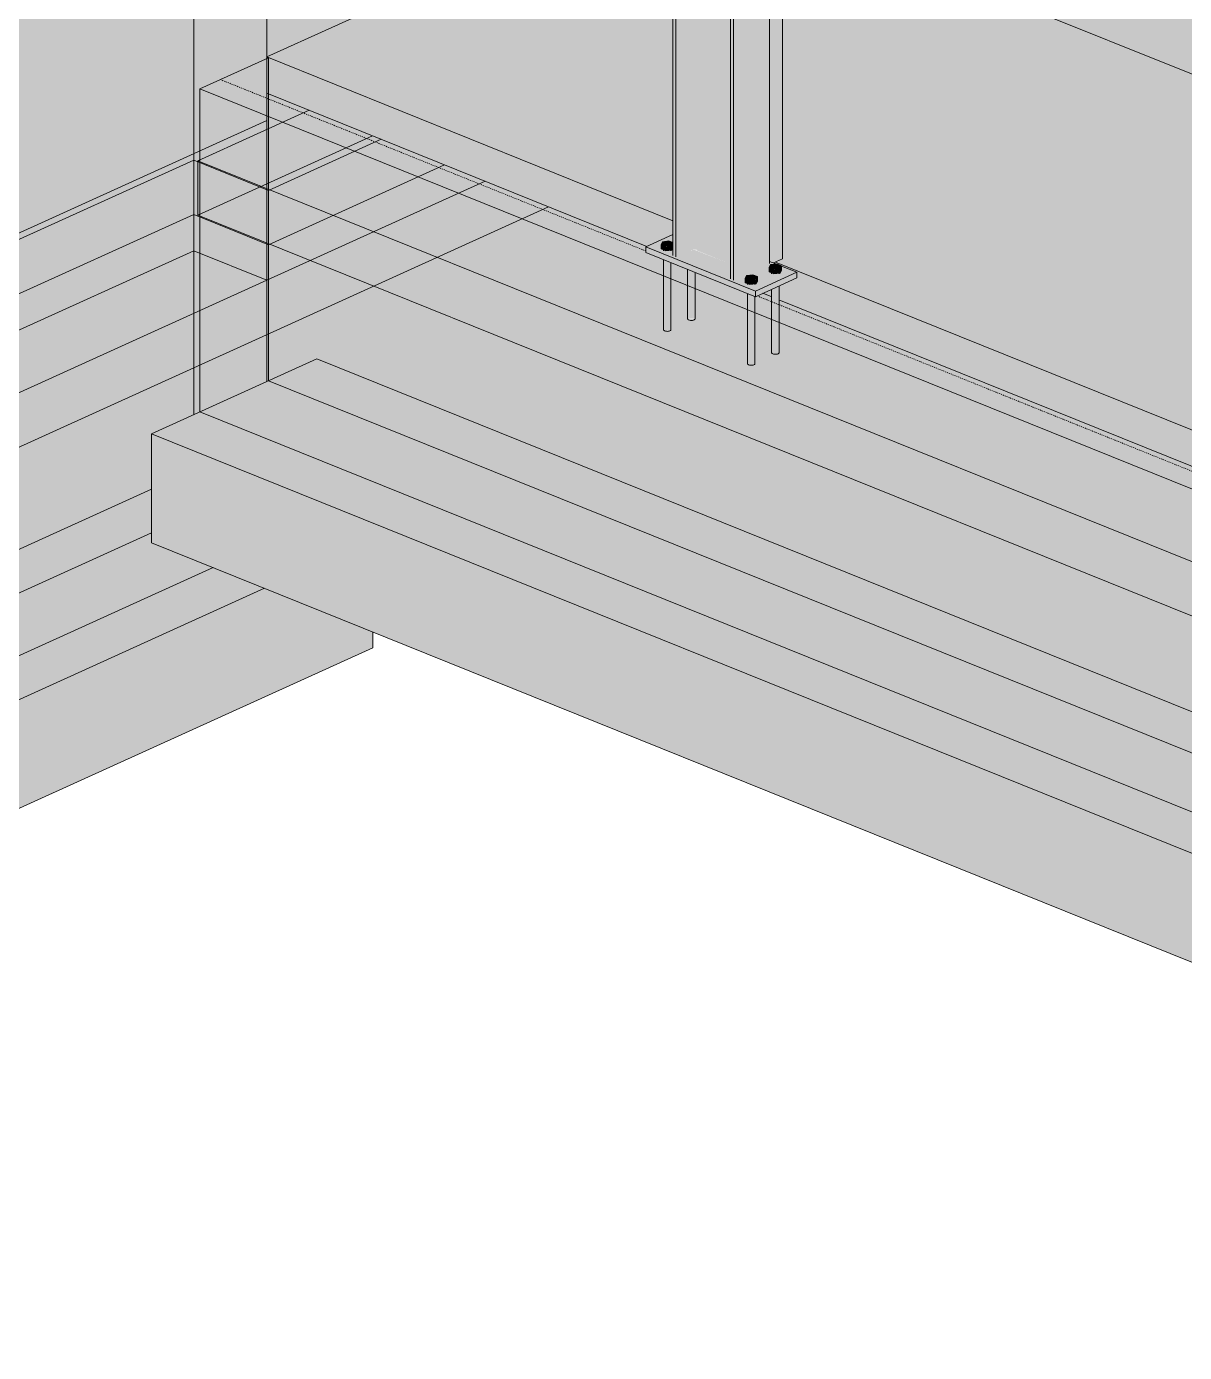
# Model space of a CAD drawing. Header units: inches. Extents: x -8719 to -3484, y -2874 to 4085.
# Drawn here: x -8146.8 to -8031.4, y 1523.3 to 1655.4 of the extents above; entities that cross this region are included whole.
import ezdxf

# ---------------------------------------------------------------- set-up
doc = ezdxf.new("R2010")
doc.units = ezdxf.units.IN
doc.header["$MEASUREMENT"] = 0
doc.linetypes.add('Dash 1_16_', pattern=[0.125, 0.0625, -0.0625])
for name, color, linetype, lineweight in [('A-DETL-1', 90, 'Dash 1_16_', 9), ('A-FLOR', 192, 'Continuous', 13), ('A-GENM', 5, 'Continuous', 9), ('C-BLDG-PADS', 91, 'Continuous', 9), ('S-BEAM', 12, 'Continuous', 9), ('S-BEAM-1', 63, 'Continuous', 9), ('S-COLS', 52, 'Continuous', 9), ('S-COLS-1', 22, 'Continuous', 9), ('S-FNDN', 32, 'Continuous', 13)]:
    doc.layers.add(name, color=color, linetype=linetype, lineweight=lineweight)
for name, color, linetype, lineweight, transparency in [('A-WALL-PATT-1', 235, 'Continuous', 13, 0.4), ('A-WALL-PATT-2', 13, 'Continuous', 13, 0.4), ('C-BLDG-PADS-1', 91, 'Continuous', 9, 0.4), ('S-FNDN-1', 13, 'Continuous', 13, 0.4)]:
    doc.layers.add(name, color=color, linetype=linetype, lineweight=lineweight, transparency=transparency)

# ---------------------------------------------------------------- blocks, each defined once
blk = doc.blocks.new('051200 - Structural Steel Framing - Base Plate - 4 holes - 5_8in x 6in x 15in-V64-STRUCTURAL - 3D - NORTHWEST')
at = {"layer": 'A-GENM'}
for points in [[(-8083.07, 1633.5), (-8082.44, 1633.6), (-8082.36, 1633.86), (-8082.36, 1633.87), (-8082.77, 1634.04), (-8083.39, 1633.96), (-8083.54, 1633.69), (-8083.27, 1633.58)], [(-8083.07, 1633.05), (-8083.07, 1633.5), (-8083.54, 1633.69), (-8083.54, 1633.24)], [(-8083.07, 1633.05), (-8082.45, 1633.18), (-8082.49, 1633.58), (-8083.07, 1633.46), (-8083.07, 1633.17)], [(-8082.45, 1633.13), (-8082.36, 1633.41), (-8082.41, 1633.66), (-8082.45, 1633.47), (-8082.45, 1633.13)], [(-8072.3, 1631.22), (-8071.68, 1631.3), (-8071.53, 1631.57), (-8072.09, 1631.75), (-8072.62, 1631.68), (-8072.77, 1631.41), (-8072.32, 1631.22)], [(-8072.3, 1630.76), (-8072.32, 1631.22), (-8072.77, 1631.4), (-8072.72, 1630.94), (-8072.34, 1630.78)], [(-8072.3, 1630.76), (-8071.68, 1630.89), (-8071.68, 1631.3), (-8072.3, 1631.17), (-8072.3, 1630.8)], [(-8071.68, 1630.84), (-8071.53, 1631.12), (-8071.55, 1631.53), (-8071.68, 1631.3), (-8071.68, 1630.89)], [(-8074.7, 1630.13), (-8074.06, 1630.24), (-8073.93, 1630.48), (-8074.4, 1630.67), (-8075.03, 1630.59), (-8075.17, 1630.32), (-8074.75, 1630.15)], [(-8074.7, 1629.68), (-8074.75, 1630.15), (-8075.17, 1630.32), (-8075.17, 1629.87), (-8074.71, 1629.68)], [(-8074.7, 1629.68), (-8074.08, 1629.75), (-8074.12, 1630.2), (-8074.7, 1630.08), (-8074.7, 1629.7)], [(-8074.08, 1629.75), (-8073.93, 1630.12), (-8073.98, 1630.38), (-8074.08, 1630.1), (-8074.08, 1629.96)]]:
    blk.add_hatch(color=256, dxfattribs=at).paths.add_polyline_path(points, flags=0)
at = {"layer": 'S-BEAM'}
h = blk.add_hatch(color=256, dxfattribs=at)
h.paths.add_polyline_path([(-8074.14, 1629.04), (-8070.02, 1630.91), (-8071.53, 1631.52), (-8071.58, 1631.03), (-8071.68, 1630.84), (-8072.4, 1630.8), (-8072.77, 1630.98), (-8072.73, 1631.48), (-8072.62, 1631.68), (-8072.12, 1631.76), (-8072.72, 1632), (-8072.74, 1631.77), (-8076.33, 1630.14), (-8076.62, 1630.26), (-8076.62, 1631.74), (-8080.21, 1633.15), (-8080.67, 1633.09), (-8082.07, 1632.45), (-8082.36, 1632.57), (-8082.36, 1633.3), (-8082.45, 1633.13), (-8083.07, 1633.05), (-8083.54, 1633.3), (-8083.54, 1633.69), (-8083.39, 1633.96), (-8082.69, 1634.01), (-8082.36, 1633.87), (-8082.36, 1634.67), (-8085.05, 1633.44), (-8075.46, 1629.58)], flags=0)
h.paths.add_polyline_path([(-8074.7, 1629.68), (-8075.17, 1629.87), (-8075.14, 1630.38), (-8075.03, 1630.59), (-8074.4, 1630.67), (-8073.93, 1630.43), (-8073.93, 1630.03), (-8074.14, 1629.75), (-8074.68, 1629.68)], flags=0)
for points in [[(-8074.14, 1628.48), (-8074.14, 1629.04), (-8085.05, 1633.44), (-8085.05, 1632.88), (-8076.33, 1629.36)], [(-8074.14, 1628.48), (-8070.02, 1630.35), (-8070.02, 1630.91), (-8074.14, 1629.04), (-8074.14, 1628.69)]]:
    blk.add_hatch(color=256, dxfattribs=at).paths.add_polyline_path(points, flags=0)
at = {"layer": 'A-GENM'}
for p, q in [((-8083.39, 1633.96), (-8083.54, 1633.69)), ((-8083.54, 1633.69), (-8083.07, 1633.5)), ((-8083.54, 1633.24), (-8083.54, 1633.69)), ((-8082.77, 1634.04), (-8083.39, 1633.96)), ((-8083.07, 1633.5), (-8082.45, 1633.58)), ((-8083.07, 1633.05), (-8083.07, 1633.5)), ((-8082.36, 1633.87), (-8082.77, 1634.04)), ((-8082.45, 1633.58), (-8082.36, 1633.75)), ((-8082.45, 1633.13), (-8082.45, 1633.58)), ((-8083.07, 1633.05), (-8083.54, 1633.24)), ((-8083.3, 1633.32), (-8083.3, 1633.06)), ((-8083.3, 1632.17), (-8083.3, 1625.26)), ((-8082.45, 1633.13), (-8083.07, 1633.05)), ((-8082.55, 1633.06), (-8082.55, 1633.32)), ((-8082.36, 1633.3), (-8082.45, 1633.13)), ((-8082.55, 1625.26), (-8082.55, 1631.87)), ((-8080.89, 1631.2), (-8080.89, 1626.35)), ((-8080.14, 1626.35), (-8080.14, 1630.9)), ((-8072.62, 1631.68), (-8072.77, 1631.41)), ((-8072.77, 1631.41), (-8072.3, 1631.22)), ((-8072.77, 1630.96), (-8072.77, 1631.41)), ((-8072.3, 1630.76), (-8072.77, 1630.96)), ((-8072, 1631.76), (-8072.62, 1631.68)), ((-8072.53, 1631.03), (-8072.53, 1630.77)), ((-8072.3, 1631.22), (-8071.68, 1631.3)), ((-8072.3, 1630.76), (-8072.3, 1631.22)), ((-8071.68, 1630.84), (-8072.3, 1630.76)), ((-8071.53, 1631.57), (-8072, 1631.76)), ((-8071.78, 1630.77), (-8071.78, 1631.03)), ((-8071.68, 1631.3), (-8071.53, 1631.57)), ((-8071.68, 1630.84), (-8071.68, 1631.3)), ((-8071.53, 1631.11), (-8071.68, 1630.84)), ((-8071.53, 1631.57), (-8071.53, 1631.11)), ((-8075.03, 1630.59), (-8075.17, 1630.32)), ((-8075.17, 1630.32), (-8074.7, 1630.13)), ((-8075.17, 1629.87), (-8075.17, 1630.32)), ((-8074.7, 1629.68), (-8075.17, 1629.87)), ((-8074.4, 1630.67), (-8075.03, 1630.59)), ((-8074.93, 1629.95), (-8074.93, 1629.68)), ((-8074.7, 1630.13), (-8074.08, 1630.21)), ((-8074.7, 1629.68), (-8074.7, 1630.13)), ((-8074.08, 1629.75), (-8074.7, 1629.68)), ((-8073.93, 1630.48), (-8074.4, 1630.67)), ((-8074.18, 1629.68), (-8074.18, 1629.95)), ((-8074.08, 1630.21), (-8073.93, 1630.48)), ((-8074.08, 1629.75), (-8074.08, 1630.21)), ((-8073.93, 1630.03), (-8074.08, 1629.75)), ((-8073.93, 1630.48), (-8073.93, 1630.03)), ((-8071.78, 1622.98), (-8071.78, 1629.55)), ((-8074.93, 1628.8), (-8074.93, 1621.89)), ((-8074.18, 1621.89), (-8074.18, 1628.49)), ((-8072.53, 1629.21), (-8072.53, 1622.98)), ((-8080.89, 1626.35), (-8080.89, 1626.27)), ((-8080.78, 1626.16), (-8080.84, 1626.19)), ((-8080.7, 1626.13), (-8080.78, 1626.16)), ((-8080.14, 1626.27), (-8080.14, 1626.35)), ((-8083.3, 1625.26), (-8083.3, 1625.18)), ((-8083.18, 1625.07), (-8083.24, 1625.1)), ((-8083.1, 1625.04), (-8083.18, 1625.07)), ((-8082.55, 1625.18), (-8082.56, 1625.15)), ((-8082.55, 1625.18), (-8082.55, 1625.26)), ((-8082.55, 1625.19), (-8082.55, 1625.18)), ((-8072.53, 1622.98), (-8072.53, 1622.9)), ((-8072.51, 1622.85), (-8072.53, 1622.9)), ((-8071.78, 1622.9), (-8071.79, 1622.86)), ((-8071.78, 1622.9), (-8071.78, 1622.98)), ((-8074.93, 1621.89), (-8074.93, 1621.81)), ((-8074.91, 1621.76), (-8074.93, 1621.81)), ((-8074.28, 1621.7), (-8074.36, 1621.67)), ((-8074.22, 1621.73), (-8074.28, 1621.7)), ((-8074.19, 1621.77), (-8074.22, 1621.73)), ((-8074.18, 1621.82), (-8074.19, 1621.77)), ((-8074.18, 1621.81), (-8074.18, 1621.89))]:
    blk.add_line(p, q, dxfattribs=at)
for points in [[(-8080.84, 1626.19, 0), (-8080.88, 1626.23, 0), (-8080.89, 1626.27, 0)], [(-8080.41, 1626.12, 0), (-8080.51, 1626.11, 0), (-8080.61, 1626.12, 0), (-8080.7, 1626.13, 0)], [(-8080.15, 1626.28, 0), (-8080.15, 1626.24, 0), (-8080.19, 1626.2, 0), (-8080.25, 1626.16, 0), (-8080.32, 1626.14, 0), (-8080.41, 1626.12, 0)], [(-8083.24, 1625.1, 0), (-8083.28, 1625.14, 0), (-8083.3, 1625.18, 0)], [(-8082.91, 1625.02, 0), (-8083.01, 1625.03, 0), (-8083.1, 1625.04, 0)], [(-8082.56, 1625.15, 0), (-8082.59, 1625.11, 0), (-8082.65, 1625.07, 0), (-8082.72, 1625.05, 0), (-8082.81, 1625.03, 0), (-8082.91, 1625.02, 0)], [(-8072.41, 1622.78, 0), (-8072.47, 1622.82, 0), (-8072.51, 1622.85, 0)], [(-8072.24, 1622.74, 0), (-8072.33, 1622.76, 0), (-8072.41, 1622.78, 0)], [(-8071.79, 1622.86, 0), (-8071.82, 1622.82, 0), (-8071.88, 1622.79, 0), (-8071.95, 1622.76, 0), (-8072.04, 1622.75, 0)], [(-8074.81, 1621.69, 0), (-8074.87, 1621.73, 0), (-8074.91, 1621.76, 0)], [(-8074.64, 1621.65, 0), (-8074.73, 1621.67, 0), (-8074.81, 1621.69, 0)], [(-8074.36, 1621.67, 0), (-8074.44, 1621.66, 0), (-8074.54, 1621.65, 0), (-8074.64, 1621.65, 0)], [(-8072.04, 1622.75, 0), (-8072.14, 1622.74, 0), (-8072.24, 1622.74, 0)]]:
    blk.add_polyline3d(points, dxfattribs=at)
at = {"layer": 'S-BEAM'}
for p, q in [((-8082.36, 1634.67), (-8085.05, 1633.44)), ((-8085.05, 1633.44), (-8074.14, 1629.04)), ((-8085.05, 1632.88), (-8085.05, 1633.44)), ((-8074.14, 1628.48), (-8085.05, 1632.88)), ((-8074.14, 1629.04), (-8070.02, 1630.91)), ((-8072.09, 1631.75), (-8072.72, 1632)), ((-8070.02, 1630.91), (-8071.53, 1631.52)), ((-8070.02, 1630.35), (-8070.02, 1630.91)), ((-8070.02, 1630.35), (-8074.14, 1628.48)), ((-8074.14, 1629.04), (-8074.14, 1628.48))]:
    blk.add_line(p, q, dxfattribs=at)
blk = doc.blocks.new('LVL-Laminated Veneer Lumber - 1 3_4_x11 7_8_ LVL-1958670-STRUCTURAL - 3D - NORTHWEST')
at = {"layer": 'S-BEAM-1'}
for points in [[(-7989.73, 1644.91), (-7988.53, 1645.45), (-8131.46, 1703.09), (-8132.66, 1702.54), (-7989.8, 1644.94)], [(-7989.73, 1634.18), (-7989.73, 1644.91), (-8132.66, 1702.54), (-8132.66, 1691.81), (-7989.8, 1634.21)], [(-7989.73, 1634.18), (-7988.53, 1634.72), (-7988.53, 1645.45), (-7989.73, 1644.91), (-7989.73, 1636.39)]]:
    blk.add_hatch(color=256, dxfattribs=at).paths.add_polyline_path(points, flags=0)
at = {"layer": 'S-BEAM'}
for p, q in [((-8132.66, 1702.54), (-8131.46, 1703.09)), ((-8132.66, 1691.81), (-8132.66, 1702.54)), ((-8132.66, 1702.54), (-7989.73, 1644.91)), ((-7997.26, 1648.98), (-8131.46, 1703.09)), ((-8132.66, 1691.81), (-7989.73, 1634.18)), ((-7988.53, 1645.45), (-7997.24, 1648.97)), ((-7988.53, 1645.45), (-7989.73, 1644.91)), ((-7988.53, 1634.72), (-7988.53, 1645.45)), ((-7989.73, 1644.91), (-7989.73, 1634.18)), ((-7989.73, 1634.18), (-7988.53, 1634.72))]:
    blk.add_line(p, q, dxfattribs=at)

msp = doc.modelspace()

# ---------------------------------------------------------------- hatches: boundary and pattern name
at = {"layer": 'A-WALL-PATT-1'}
h = msp.add_hatch(color=256, dxfattribs=at)
h.paths.add_polyline_path([(-8002.89, 1565.93), (-8002.89, 1575.93), (-8117.85, 1622.28), (-8129.51, 1616.99), (-8002.99, 1565.97)], flags=0)
h.paths.add_polyline_path([(-8122.65, 1633.66), (-8122.52, 1633.72), (-8122.83, 1633.84), (-8122.83, 1633.73)], flags=0)
h.paths.add_polyline_path([(-8122.83, 1645.14), (-8121.25, 1645.86), (-8122.83, 1646.5), (-8122.83, 1646.05)], flags=0)
msp.add_hatch(color=256, dxfattribs=at).paths.add_polyline_path([(-8002.89, 1575.93), (-8002.89, 1585.48), (-8112.21, 1629.51), (-8122.83, 1624.69), (-8122.83, 1620.02), (-8117.85, 1622.28), (-8007.69, 1577.86)], flags=0)
h = msp.add_hatch(color=256, dxfattribs=at)
h.paths.add_polyline_path([(-8074.54, 1621.65), (-8074.54, 1621.65), (-8074.28, 1621.7), (-8074.18, 1621.82), (-8074.22, 1626.9), (-8074.93, 1627.18), (-8074.91, 1621.76), (-8074.81, 1621.69), (-8074.64, 1621.65)], flags=0)
h.paths.add_polyline_path([(-8072.14, 1622.74), (-8072.14, 1626.06), (-8072.53, 1626.21), (-8072.51, 1622.85), (-8072.41, 1622.78), (-8072.24, 1622.74)], flags=0)
h.paths.add_polyline_path([(-8072.08, 1622.74), (-8071.88, 1622.79), (-8071.88, 1622.82), (-8071.79, 1622.86), (-8071.82, 1625.93), (-8072.14, 1626.06), (-8072.14, 1622.74)], flags=0)
h.paths.add_polyline_path([(-8082.91, 1625.02), (-8082.91, 1625.03), (-8082.65, 1625.07), (-8082.55, 1625.19), (-8082.59, 1630.27), (-8083.3, 1630.55), (-8083.28, 1625.14), (-8083.18, 1625.07), (-8083.01, 1625.03)], flags=0)
h.paths.add_polyline_path([(-8080.51, 1626.28), (-8080.15, 1626.28), (-8080.19, 1629.3), (-8080.89, 1629.59), (-8080.88, 1626.28), (-8080.51, 1626.28)], flags=0)
at = {"layer": 'A-WALL-PATT-2'}
h = msp.add_hatch(color=256, dxfattribs=at)
h.paths.add_polyline_path([(-8427.38, 1493.4), (-8393.42, 1510.04), (-8395.83, 1508.94), (-8403.11, 1511.88), (-8395.83, 1515.18), (-8395.83, 1583.85), (-8377.98, 1591.95), (-8377.98, 1598.19), (-8370.71, 1595.25), (-8370.71, 1521.16), (-8313.52, 1549.18), (-8313.52, 1559.52), (-8129.51, 1643.02), (-8129.51, 1649.19), (-8122.83, 1652.22), (-8122.83, 1687.85), (-8132.66, 1691.81), (-8132.66, 1691.92), (-8148.04, 1698.12), (-8148.04, 1640.6), (-8173.16, 1629.2), (-8180.44, 1632.13), (-8173.16, 1635.43), (-8173.16, 1675.8), (-8218.9, 1655.04), (-8252.46, 1667.67), (-8254.53, 1666.73), (-8261.38, 1669.49), (-8261.38, 1665.68), (-8425.72, 1591.1), (-8425.65, 1591.01), (-8425.65, 1590.84), (-8425.9, 1590.47), (-8426.23, 1590.54), (-8426.61, 1590.7), (-8427.38, 1590.35), (-8427.38, 1493.4)], flags=0)
h.paths.add_polyline_path([(-8261.38, 1669.86), (-8259.92, 1670.52), (-8260.44, 1670.71), (-8261.38, 1670.29)], flags=0)
h.paths.add_polyline_path([(-8173.16, 1698.16), (-8173.16, 1701.51), (-8172.99, 1701.59), (-8172.99, 1703.73), (-8179.77, 1700.65), (-8173.41, 1698.25)], flags=0)
for points in [[(-8129.51, 1643.02), (-8122.83, 1646.05), (-8122.83, 1652.22), (-8129.51, 1649.19), (-8129.51, 1643.81)], [(-8122.83, 1639.26), (-8122.83, 1645.14), (-8129.51, 1642.09), (-8129.51, 1641.96), (-8123.16, 1639.4)], [(-8129.51, 1641.96), (-8129.56, 1642.09), (-8129.69, 1642.03)], [(-8129.51, 1636.53), (-8129.51, 1641.96), (-8129.69, 1642.03), (-8129.69, 1636.61)], [(-8122.83, 1633.84), (-8122.83, 1639.26), (-8129.51, 1641.96), (-8129.51, 1636.53)], [(-8129.51, 1616.99), (-8122.83, 1620.02), (-8122.83, 1624.69), (-8129.51, 1621.66)], [(-8322.39, 1523.95), (-8134.31, 1609.3), (-8134.31, 1614.81), (-8129.51, 1616.99), (-8129.51, 1621.66), (-8187.99, 1595.12), (-8190.06, 1595.96), (-8330.44, 1527.2), (-8322.59, 1524.03)]]:
    msp.add_hatch(color=256, dxfattribs=at).paths.add_polyline_path(points, flags=0)
h = msp.add_hatch(color=256, dxfattribs=at)
h.paths.add_polyline_path([(-8122.83, 1633.73), (-8122.83, 1633.84), (-8129.51, 1636.53), (-8129.51, 1636.42)], flags=0)
h.paths.add_polyline_path([(-8129.51, 1642.11), (-8122.83, 1645.14), (-8122.83, 1646.05), (-8129.51, 1643.02), (-8129.51, 1642.27)], flags=0)
h = msp.add_hatch(color=256, dxfattribs=at)
h.paths.add_polyline_path([(-8310.02, 1518.96), (-8128.16, 1601.48), (-8134.31, 1603.96), (-8134.31, 1609.3), (-8322.39, 1523.95), (-8313.45, 1520.34)], flags=0)
h.paths.add_polyline_path([(-8313.52, 1549.17), (-8195.21, 1607.12), (-8130.11, 1636.67), (-8129.51, 1636.42), (-8129.51, 1636.53), (-8129.69, 1636.67), (-8129.69, 1642.03), (-8129.51, 1642.11), (-8129.51, 1643.02), (-8313.52, 1559.52), (-8313.52, 1549.18)], flags=0)
at = {"layer": 'C-BLDG-PADS-1'}
h = msp.add_hatch(color=256, dxfattribs=at)
h.paths.add_polyline_path([(-7933.04, 1566.35), (-7933.04, 1568.97), (-7933.16, 1568.97), (-7933.16, 1566.4)], flags=0)
h.paths.add_polyline_path([(-8116.19, 1636.59), (-8105.11, 1641.61), (-8118.61, 1647.06), (-8122.83, 1645.14), (-8122.83, 1639.26), (-8116.38, 1636.67)], flags=0)
h = msp.add_hatch(color=256, dxfattribs=at)
h.paths.add_polyline_path([(-8195.27, 1603.48), (-8193.11, 1604.46), (-8197.25, 1606.13), (-8199.32, 1605.11), (-8195.53, 1603.59)], flags=0)
h.paths.add_polyline_path([(-8118.48, 1632.09), (-8101.08, 1639.99), (-8105.11, 1641.61), (-8122.52, 1633.72), (-8122.37, 1633.66)], flags=0)
for points in [[(-8112.15, 1629.54), (-8094.75, 1637.44), (-8101.08, 1639.99), (-8118.48, 1632.09), (-8112.21, 1629.56)], [(-8122.52, 1633.72), (-8116.19, 1636.59), (-8122.83, 1639.26), (-8122.83, 1633.84), (-8122.65, 1633.77)], [(-8122.83, 1630.12), (-8122.83, 1633.73), (-8129.51, 1636.42), (-8129.51, 1632.81), (-8127.05, 1631.82)], [(-8187.99, 1600.55), (-8129.51, 1627.09), (-8129.51, 1632.81), (-8130.11, 1633.05), (-8193.11, 1604.46), (-8187.99, 1602.39)], [(-8129.51, 1627.09), (-8122.83, 1630.12), (-8129.51, 1632.81), (-8129.51, 1629.2)], [(-8122.83, 1624.69), (-8112.21, 1629.56), (-8118.48, 1632.09), (-8122.83, 1630.12), (-8122.83, 1629.2)], [(-8129.51, 1621.66), (-8122.83, 1624.69), (-8122.83, 1630.12), (-8129.51, 1627.09), (-8129.51, 1622.28)], [(-8187.99, 1595.12), (-8129.51, 1621.66), (-8129.51, 1627.09), (-8187.99, 1600.55), (-8187.99, 1596.97)]]:
    msp.add_hatch(color=256, dxfattribs=at).paths.add_polyline_path(points, flags=0)
h = msp.add_hatch(color=256, dxfattribs=at)
h.paths.add_polyline_path([(-7933.16, 1566.4), (-7933.16, 1572.28), (-7996.03, 1597.63), (-7996.03, 1588.14), (-7944.24, 1567.25), (-7940.02, 1569.17), (-7934.62, 1566.99)], flags=0)
h.paths.add_polyline_path([(-8002.89, 1590.9), (-8002.89, 1600.4), (-8071.78, 1628.17), (-8071.82, 1622.82), (-8072.04, 1622.75), (-8072.33, 1622.76), (-8072.51, 1622.85), (-8072.53, 1622.9), (-8072.53, 1628.48), (-8073.38, 1628.82), (-8074.18, 1628.48), (-8074.22, 1621.73), (-8074.44, 1621.66), (-8074.64, 1621.65), (-8074.64, 1619.83), (-8007.69, 1592.84)], flags=0)
h.paths.add_polyline_path([(-8074.64, 1619.83), (-8074.64, 1621.65), (-8074.87, 1621.73), (-8074.93, 1621.81), (-8074.93, 1628.8), (-8080.15, 1630.9), (-8080.19, 1626.2), (-8080.41, 1626.12), (-8080.7, 1626.13), (-8080.88, 1626.23), (-8080.89, 1626.28), (-8080.94, 1631.22), (-8082.55, 1631.87), (-8082.59, 1625.11), (-8082.81, 1625.03), (-8083.01, 1625.02), (-8083.01, 1623.21), (-8074.73, 1619.87)], flags=0)
h.paths.add_polyline_path([(-8083.01, 1623.21), (-8083.01, 1625.03), (-8083.24, 1625.1), (-8083.3, 1625.18), (-8083.3, 1632.17), (-8085.05, 1632.88), (-8085.02, 1633.46), (-8084.96, 1633.49), (-8094.75, 1637.44), (-8105.83, 1632.41), (-8083.1, 1623.24)], flags=0)
h = msp.add_hatch(color=256, dxfattribs=at)
h.paths.add_polyline_path([(-8193.11, 1604.46), (-8130.11, 1633.05), (-8129.51, 1632.81), (-8129.51, 1636.42), (-8130.11, 1636.67), (-8195.27, 1607.09), (-8197.25, 1606.13), (-8193.2, 1604.49)], flags=0)
h.paths.add_polyline_path([(-8122.83, 1630.12), (-8118.48, 1632.09), (-8122.52, 1633.72), (-8122.65, 1633.66), (-8122.83, 1633.73), (-8122.83, 1633.66)], flags=0)
h = msp.add_hatch(color=256, dxfattribs=at)
h.paths.add_polyline_path([(-7944.82, 1562.06), (-7944.82, 1566.99), (-7944.24, 1567.25), (-7996.03, 1588.14), (-7996.03, 1582.71), (-7944.96, 1562.12)], flags=0)
h.paths.add_polyline_path([(-8002.89, 1585.48), (-8002.89, 1590.9), (-8105.83, 1632.41), (-8112.15, 1629.54), (-8007.69, 1587.42)], flags=0)
h = msp.add_hatch(color=256, dxfattribs=at)
h.paths.add_polyline_path([(-8074.73, 1621.67), (-8074.73, 1621.69), (-8074.81, 1621.69)], flags=0)
h.paths.add_polyline_path([(-8072.33, 1622.76), (-8072.33, 1622.78), (-8072.41, 1622.78)], flags=0)
h.paths.add_polyline_path([(-8083.1, 1625.04), (-8083.1, 1625.07), (-8083.18, 1625.07)], flags=0)
h.paths.add_polyline_path([(-8080.51, 1626.11), (-8080.25, 1626.16), (-8080.16, 1626.28), (-8080.88, 1626.23), (-8080.78, 1626.16), (-8080.61, 1626.12)], flags=0)
at = {"layer": 'S-COLS-1'}
h = msp.add_hatch(color=256, dxfattribs=at)
h.paths.add_polyline_path([(-8082.07, 1632.45), (-8082.07, 1671.41), (-8082.36, 1671.53), (-8082.36, 1632.57)], flags=0)
h.paths.add_polyline_path([(-8082.36, 1725.37), (-8082.07, 1725.5), (-8082.07, 1779.29), (-8082.36, 1779.41), (-8082.36, 1726.36)], flags=0)
h = msp.add_hatch(color=256, dxfattribs=at)
h.paths.add_polyline_path([(-8082.07, 1632.45), (-8080.67, 1633.09), (-8080.67, 1670.85), (-8082.07, 1671.41), (-8082.07, 1632.52)], flags=0)
h.paths.add_polyline_path([(-8082.07, 1725.5), (-8080.67, 1726.13), (-8080.67, 1778.73), (-8082.07, 1779.29), (-8082.07, 1726.36)], flags=0)
h = msp.add_hatch(color=256, dxfattribs=at)
h.paths.add_polyline_path([(-8080.67, 1633.09), (-8080.46, 1633.14), (-8080, 1633.18), (-8080, 1670.58), (-8080.67, 1670.85), (-8080.67, 1633.44)], flags=0)
h.paths.add_polyline_path([(-8080.67, 1726.13), (-8080, 1726.48), (-8080.05, 1778.48), (-8080.67, 1778.73), (-8080.67, 1726.36)], flags=0)
h = msp.add_hatch(color=256, dxfattribs=at)
h.paths.add_polyline_path([(-8076.62, 1631.74), (-8076.62, 1669.21), (-8080, 1670.58), (-8080, 1633.1), (-8077, 1631.89)], flags=0)
h.paths.add_polyline_path([(-8080, 1726.44), (-8076.62, 1727.97), (-8076.62, 1777.1), (-8080, 1778.46), (-8080, 1726.48)], flags=0)
h = msp.add_hatch(color=256, dxfattribs=at)
h.paths.add_polyline_path([(-8076.33, 1630.14), (-8076.35, 1669.1), (-8076.62, 1669.21), (-8076.62, 1630.26)], flags=0)
h.paths.add_polyline_path([(-8076.62, 1727.97), (-8076.33, 1728.1), (-8076.33, 1776.98), (-8076.62, 1777.1), (-8076.62, 1728.39)], flags=0)
h = msp.add_hatch(color=256, dxfattribs=at)
h.paths.add_polyline_path([(-8076.33, 1630.14), (-8072.72, 1631.78), (-8072.72, 1667.64), (-8076.33, 1669.1), (-8076.33, 1630.62)], flags=0)
h.paths.add_polyline_path([(-8076.33, 1728.1), (-8072.72, 1729.74), (-8072.72, 1775.52), (-8076.33, 1776.98), (-8076.33, 1728.39)], flags=0)
h = msp.add_hatch(color=256, dxfattribs=at)
h.paths.add_polyline_path([(-8072.32, 1631.84), (-8071.43, 1632.24), (-8071.43, 1667.12), (-8072.72, 1667.64), (-8072.72, 1632), (-8072.35, 1631.85)], flags=0)
h.paths.add_polyline_path([(-8072.72, 1729.74), (-8071.43, 1730.32), (-8071.43, 1730.76), (-8072.72, 1730.18)], flags=0)
at = {"layer": 'S-FNDN'}
h = msp.add_hatch(color=256, dxfattribs=at)
h.paths.add_polyline_path([(-8173.16, 1635.43), (-8155.31, 1643.53), (-8155.31, 1683.9), (-8173.16, 1675.8), (-8173.16, 1636.67)], flags=0)
h.paths.add_polyline_path([(-8122.83, 1652.37), (-8096.68, 1664.24), (-8096.68, 1677.3), (-8122.83, 1687.85), (-8122.83, 1671.66)], flags=0)
h.paths.add_polyline_path([(-8155.31, 1691.42), (-8155.31, 1701.06), (-8172.01, 1707.79), (-8177.21, 1705.43), (-8172.99, 1703.73), (-8172.99, 1701.59), (-8173.16, 1701.51), (-8173.16, 1698.16), (-8163.07, 1694.35)], flags=0)
h.paths.add_polyline_path([(-8184.84, 1704.59), (-8180.82, 1706.41), (-8180.82, 1708.47), (-8184.84, 1710.09), (-8184.84, 1705.7)], flags=0)
h = msp.add_hatch(color=256, dxfattribs=at)
h.paths.add_polyline_path([(-8002.89, 1604.01), (-8002.89, 1639.48), (-8071.43, 1667.12), (-8071.43, 1632.24), (-8072.07, 1631.9), (-8007.03, 1605.68)], flags=0)
h.paths.add_polyline_path([(-8082.36, 1636.05), (-8082.36, 1667.86), (-8091.77, 1663.58), (-8095.13, 1664.94), (-8122.83, 1652.37), (-8085.92, 1637.49)], flags=0)
h.paths.add_polyline_path([(-7915.99, 1655.41), (-7905.04, 1660.38), (-7919.37, 1666.1), (-7923.76, 1664.11), (-7923.76, 1658.54), (-7919.37, 1656.77)], flags=0)
for points in [[(-8122.83, 1652.22), (-8122.65, 1652.3), (-8122.83, 1652.37), (-8122.83, 1652.3)], [(-8007.69, 1563.75), (-8002.89, 1565.93), (-8129.51, 1616.99), (-8134.31, 1614.81), (-8011.67, 1565.36)], [(-8007.69, 1552.91), (-8007.69, 1563.75), (-8134.31, 1614.81), (-8134.31, 1603.96), (-8014.6, 1555.69)], [(-8308.59, 1515.24), (-8123.07, 1599.43), (-8128.16, 1601.48), (-8310.02, 1518.96), (-8308.59, 1518.38)], [(-8368.22, 1477.34), (-8112.25, 1593.49), (-8112.25, 1595.07), (-8123.07, 1599.43), (-8308.59, 1515.24), (-8308.59, 1506.54), (-8351.86, 1485.35)]]:
    msp.add_hatch(color=256, dxfattribs=at).paths.add_polyline_path(points, flags=0)
at = {"layer": 'S-FNDN-1'}
h = msp.add_hatch(color=256, dxfattribs=at)
h.paths.add_polyline_path([(-8002.89, 1600.4), (-8002.89, 1604.01), (-8072.16, 1631.91), (-8072.26, 1631.81), (-8070.02, 1630.88), (-8070.02, 1630.35), (-8071.78, 1629.55), (-8071.78, 1628.17), (-8005, 1601.25)], flags=0)
h.paths.add_polyline_path([(-8072.53, 1628.48), (-8072.53, 1629.21), (-8073.38, 1628.82), (-8072.53, 1628.48)], flags=0)
h.paths.add_polyline_path([(-8084.96, 1633.49), (-8082.36, 1634.67), (-8082.36, 1636.05), (-8122.65, 1652.3), (-8122.83, 1652.22), (-8122.83, 1646.5), (-8121.25, 1645.86), (-8118.61, 1647.06), (-8085.05, 1633.53)], flags=0)
h = msp.add_hatch(color=256, dxfattribs=at)
h.paths.add_polyline_path([(-8071.78, 1625.91), (-8071.82, 1629.53), (-8072.53, 1629.21), (-8072.49, 1626.2), (-8071.78, 1625.91)], flags=0)
h.paths.add_polyline_path([(-8074.18, 1626.88), (-8074.22, 1628.51), (-8074.93, 1628.8), (-8074.9, 1627.17), (-8074.18, 1626.88)], flags=0)
h.paths.add_polyline_path([(-8080.15, 1629.28), (-8080.19, 1630.92), (-8080.89, 1631.2), (-8080.86, 1629.57), (-8080.15, 1629.29)], flags=0)
h.paths.add_polyline_path([(-8082.55, 1630.25), (-8082.59, 1631.89), (-8083.3, 1632.17), (-8083.27, 1630.54), (-8082.55, 1630.25)], flags=0)

# ---------------------------------------------------------------- linework, layer by layer
at = {"layer": 'A-DETL-1'}
for p, q in [((-8127.45, 1650.12), (-8085.05, 1633.03)), ((-8073.96, 1628.56), (-8002.89, 1599.9))]:
    msp.add_line(p, q, dxfattribs=at)
at = {"layer": 'A-FLOR'}
for p, q in [((-8101.08, 1639.99), (-8122.83, 1630.12)), ((-8195.27, 1607.1), (-8130.11, 1636.67)), ((-8130.11, 1633.05), (-8195.27, 1603.48)), ((-8122.83, 1630.12), (-8130.11, 1633.05))]:
    msp.add_line(p, q, dxfattribs=at)
at = {"layer": 'C-BLDG-PADS'}
for p, q in [((-8118.61, 1647.06), (-8129.69, 1642.03)), ((-8129.69, 1636.61), (-8112.28, 1644.51)), ((-8129.69, 1642.03), (-7944.24, 1567.25)), ((-8129.69, 1642.03), (-8129.69, 1636.61)), ((-8094.75, 1637.44), (-8187.99, 1595.12)), ((-7944.82, 1562.06), (-8129.69, 1636.61)), ((-8187.99, 1600.55), (-8122.83, 1630.12))]:
    msp.add_line(p, q, dxfattribs=at)
at = {"layer": 'S-COLS'}
for p, q in [((-8082.36, 1632.57), (-8082.36, 1671.53)), ((-8082.07, 1632.45), (-8082.07, 1671.41)), ((-8076.62, 1630.26), (-8076.62, 1669.21)), ((-8076.33, 1630.14), (-8076.33, 1669.1)), ((-8072.72, 1667.64), (-8072.72, 1631.78)), ((-8071.43, 1667.12), (-8071.43, 1632.24)), ((-8072.32, 1631.84), (-8071.43, 1632.24))]:
    msp.add_line(p, q, dxfattribs=at)
at = {"layer": 'S-FNDN'}
for p, q in [((-8130.11, 1690.78), (-8130.11, 1616.71)), ((-8122.83, 1620.02), (-8122.83, 1687.85)), ((-8095.13, 1664.94), (-8122.83, 1652.37)), ((-8122.65, 1652.3), (-8129.51, 1649.19)), ((-8122.83, 1652.37), (-8082.36, 1636.05)), ((-8122.65, 1620.1), (-8122.65, 1652.3)), ((-8002.89, 1598.13), (-8129.51, 1649.19)), ((-8129.51, 1649.19), (-8129.51, 1616.99)), ((-8084.96, 1633.49), (-8122.83, 1648.76)), ((-8313.52, 1559.52), (-8122.83, 1646.05)), ((-8122.65, 1639.08), (-8111.44, 1644.17)), ((-8195.27, 1612.52), (-8130.11, 1642.09)), ((-8130.11, 1642.09), (-8122.65, 1639.08)), ((-8105.11, 1641.61), (-8122.65, 1633.66)), ((-8122.65, 1633.66), (-8130.11, 1636.67)), ((-8072.12, 1631.93), (-7915.99, 1568.97)), ((-8072.51, 1628.47), (-8073.38, 1628.82)), ((-7915.99, 1565.36), (-8071.79, 1628.18)), ((-8134.31, 1614.81), (-8117.85, 1622.28)), ((-7921.38, 1543.06), (-8117.85, 1622.28)), ((-7926.18, 1540.88), (-8122.65, 1620.1)), ((-8129.51, 1616.99), (-7933.04, 1537.77)), ((-8134.31, 1603.96), (-8134.31, 1614.81)), ((-8134.31, 1614.81), (-7937.84, 1535.59)), ((-8134.31, 1609.3), (-8322.39, 1523.95)), ((-8134.31, 1604.93), (-8317.3, 1521.89)), ((-7937.84, 1524.74), (-8134.31, 1603.96)), ((-8310.02, 1518.96), (-8128.16, 1601.48)), ((-8308.59, 1515.24), (-8123.07, 1599.43)), ((-8112.25, 1595.07), (-8112.25, 1593.49)), ((-8433.95, 1447.51), (-8112.25, 1593.49))]:
    msp.add_line(p, q, dxfattribs=at)

# ---------------------------------------------------------------- block references
at = {"layer": 'S-BEAM'}
for name in ['LVL-Laminated Veneer Lumber - 1 3_4_x11 7_8_ LVL-1958670-STRUCTURAL - 3D - NORTHWEST', '051200 - Structural Steel Framing - Base Plate - 4 holes - 5_8in x 6in x 15in-V64-STRUCTURAL - 3D - NORTHWEST']:
    msp.add_blockref(name, (0, 0), dxfattribs=at)

doc.saveas('drawing.dxf')
